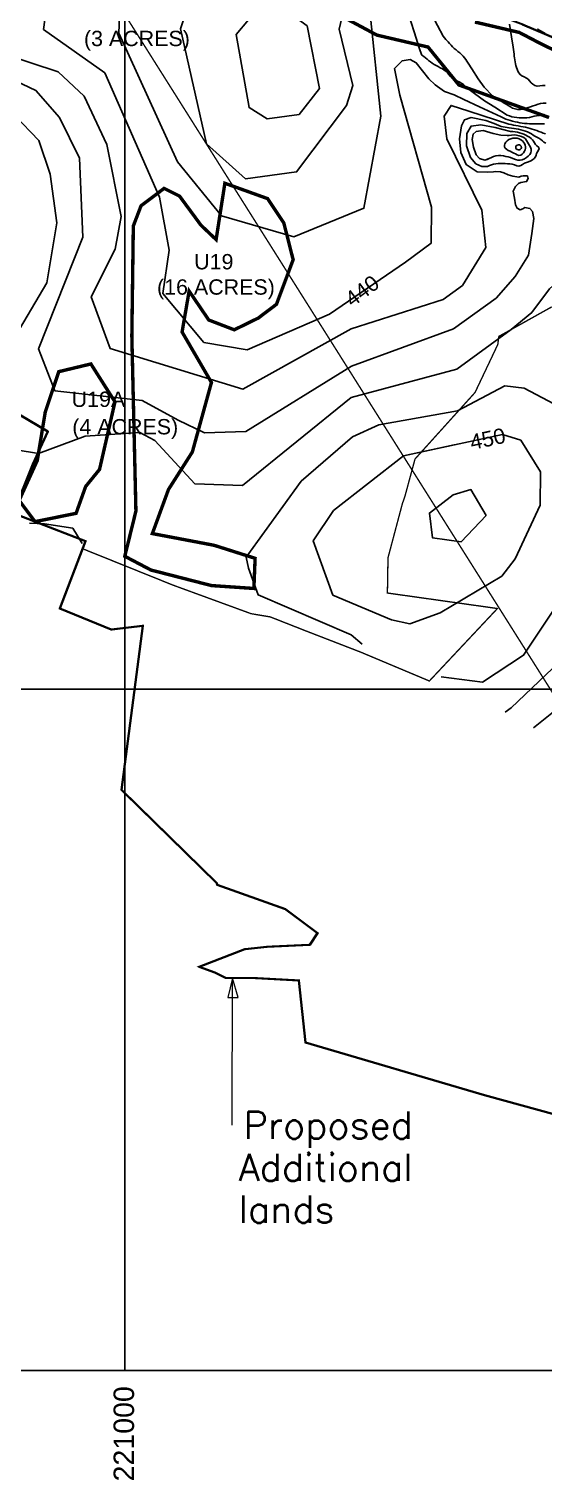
# Model space of a CAD drawing. Header units: metres. Extents: x 218545 to 227455, y 1543467 to 1556082.
# Drawn here: x 220860 to 221615, y 1546539 to 1548669 of the extents above; entities that cross this region are included whole.
import ezdxf

# ---------------------------------------------------------------- set-up
doc = ezdxf.new("R2010")
doc.units = ezdxf.units.M
doc.header["$MEASUREMENT"] = 0
for name, color, linetype in [('10 M CONTOUR', 20, 'Continuous'), ('2 M CONTOUR', 33, 'Continuous'), ('CONTEXT', 200, 'Continuous'), ('GRID', 250, 'Continuous'), ('SATGE-2', 160, 'Continuous'), ('UUL', 90, 'Continuous'), ('VILLAGE NAMES', 6, 'Continuous')]:
    doc.layers.add(name, color=color, linetype=linetype)
doc.layers.add('BO', color=7, linetype='Continuous', lineweight=30)
doc.styles.add('ROMANS', font='romans')
doc.styles.get("Standard").update_dxf_attribs({"font": 'arial.ttf'})

msp = doc.modelspace()

# ---------------------------------------------------------------- linework, layer by layer
at = {"lineweight": 5, "elevation": -1469.86579}
msp.add_lwpolyline([(221157.63969, 1547060.13632), (221158.27102, 1547276.1292), (221151.13969, 1547247.63632), (221166.63969, 1547247.63632), (221158.27102, 1547276.1292)], dxfattribs=at)
at = {"layer": '10 M CONTOUR', "elevation": -1019.86579, "flags": 128}
msp.add_lwpolyline([(221578.65273, 1548483.71365), (221575.98546, 1548484.83848), (221573.43283, 1548486.04683), (221570.89432, 1548487.31109), (221568.26942, 1548488.60362), (221565.50247, 1548489.90915), (221562.77675, 1548491.27803), (221560.35472, 1548492.78239), (221558.49894, 1548494.49437), (221557.46895, 1548496.48433), (221557.37217, 1548498.7318), (221558.09513, 1548501.08442), (221559.50698, 1548503.37946), (221561.47687, 1548505.45418), (221563.87394, 1548507.14584), (221566.57389, 1548508.30246), (221569.57434, 1548508.97808), (221572.80654, 1548509.25432), (221576.02308, 1548509.0539), (221578.96885, 1548508.29255), (221581.45133, 1548506.94566), (221583.57421, 1548505.24554), (221585.33066, 1548503.28643), (221586.69057, 1548501.13872), (221587.62382, 1548498.87278), (221588.10029, 1548496.559), (221588.09225, 1548494.26538), (221587.60184, 1548492.02988), (221586.6517, 1548489.86986), (221585.26488, 1548487.80227), (221583.46441, 1548485.84407), (221581.27334, 1548484.01222), (221578.65273, 1548483.71365)], dxfattribs=at)
at = {"layer": '10 M CONTOUR'}
for points in [[(221615.97062, 1548530.01469, -1029.86579), (221612.38598, 1548530.32132, -1029.86579), (221608.75259, 1548530.40473, -1029.86579), (221605.09962, 1548530.37724, -1029.86579), (221601.4545, 1548530.34654, -1029.86579), (221597.82378, 1548530.36412, -1029.86579), (221594.20004, 1548530.44395, -1029.86579), (221590.57585, 1548530.59947, -1029.86579), (221586.95492, 1548530.85171, -1029.86579), (221583.3569, 1548531.23252, -1029.86579), (221579.80263, 1548531.77457, -1029.86579), (221576.28763, 1548532.44543, -1029.86579), (221572.803, 1548533.2001, -1029.86579), (221569.3635, 1548534.05377, -1029.86579), (221565.98297, 1548535.02026, -1029.86579), (221562.66156, 1548536.0926, -1029.86579), (221559.38896, 1548537.2479, -1029.86579), (221552.32203, 1548540.36493, -1029.86579), (221520.47061, 1548555.31503, -1029.86579), (221497.53564, 1548565.76202, -1029.86579), (221483.45281, 1548572.99464, -1029.86579), (221469.36997, 1548577.81631, -1029.86579), (221455.68952, 1548587.45976, -1029.86579), (221446.43501, 1548596.29945, -1029.86579), (221427.92623, 1548620.00626, -1029.86579), (221419.0741, 1548624.42616, -1029.86579), (221407.00292, 1548622.81886, -1469.86579), (221395.70235, 1548611.3005, -1029.86579), (221403.78069, 1548572.29032, -1029.86579), (221450.40422, 1548407.79388, -1029.86579), (221449.52069, 1548354.77732, -1029.86579), (221411.98469, 1548327.01032, -1029.86579), (221300.50257, 1548250.86999, -1029.86579), (221179.88469, 1548198.30132, -1029.86579), (221116.23184, 1548209.21661, -1029.86579), (221055.89735, 1548281.29829, -1029.86579), (221065.14469, 1548344.49132, -1029.86579), (221050.87469, 1548422.34332, -1029.86579), (220970.74569, 1548604.90032, -1029.86579), (220880.66969, 1548668.83032, -1029.86579), (220889.46444, 1548732.90761, -1029.86579)], [(221610.44869, 1548019.22232, -1019.86579), (221581.16069, 1548065.96132, -1019.86579), (221554.45269, 1548074.06132, -1019.86579), (221409.06869, 1548042.73132, -1019.86579), (221306.37869, 1547962.45132, -1019.86579), (221276.70569, 1547917.83832, -1019.86579), (221305.57316, 1547838.27205, -1019.86579), (221391.57269, 1547802.08732, -1019.86579), (221418.67769, 1547795.98832, -1019.86579), (221463.10669, 1547812.51832, -1019.86579), (221553.64069, 1547866.25432, -1019.86579), (221572.82769, 1547891.78632, -1019.86579), (221609.70769, 1547970.45232, -1019.86579), (221610.44869, 1548019.22232, -1019.86579)], [(221483.7334, 1548058.82143, -1019.86579), (221409.06869, 1548042.73132, -1019.86579), (221306.37869, 1547962.45132, -1019.86579), (221276.70569, 1547917.83832, -1019.86579), (221305.57316, 1547838.27205, -1019.86579), (221391.57269, 1547802.08732, -1019.86579), (221418.67769, 1547795.98832, -1019.86579), (221463.10669, 1547812.51832, -1019.86579), (221499.38566, 1547834.05152, -1019.86579)]]:
    msp.add_polyline3d(points, dxfattribs=at)
at = {"layer": '2 M CONTOUR', "elevation": -1025.86579}
for points in [[(220723.62862, 1548648.27932), (220869.73569, 1548578.96032), (220904.39269, 1548539.61432), (220933.82169, 1548479.79432), (220938.77269, 1548363.65532), (220873.56169, 1548199.73332), (220897.67302, 1548138.22095), (221025.75937, 1548124.01433), (221078.64369, 1548095.18632), (221117.25984, 1548076.69145), (221177.71469, 1548078.38432), (221332.73969, 1548174.31332), (221482.45469, 1548229.46032), (221544.97895, 1548274.24913), (221573.26318, 1548306.29059), (221592.4964, 1548337.31647), (221597.42232, 1548369.27039), (221600.6318, 1548391.12285), (221598.32856, 1548401.55605), (221594.7584, 1548406.05953), (221587.12823, 1548407.38344), (221584.16472, 1548405.21311), (221580.50939, 1548404.12801), (221575.96528, 1548406.19958), (221573.49564, 1548411.52671), (221572.27632, 1548421.0757), (221570.2266, 1548431.49612), (221573.39436, 1548438.38105), (221577.77848, 1548442.39677), (221581.34432, 1548443.92278), (221589.74894, 1548445.44879), (221592.29586, 1548449.77247), (221591.0224, 1548453.84179), (221584.9099, 1548454.09615), (221581.85365, 1548453.33308), (221578.28807, 1548452.06142), (221569.62865, 1548453.33308), (221562.75202, 1548455.11345), (221556.29049, 1548458.25435), (221551.50181, 1548459.77795), (221544.66931, 1548460.20007), (221541.10348, 1548459.94571), (221531.95293, 1548459.26912), (221517.3266, 1548459.56875), (221501.10497, 1548470.45291), (221493.16729, 1548488.22742), (221491.21372, 1548508.38507), (221494.17948, 1548527.06343), (221498.71561, 1548536.12326), (221508.69565, 1548539.29271), (221530.0916, 1548535.2494), (221542.0653, 1548530.82697), (221552.72665, 1548526.40454), (221564.18491, 1548524.29234), (221567.6682, 1548523.8947), (221571.13286, 1548523.40782), (221574.57107, 1548522.82353), (221577.9755, 1548522.14547), (221581.33906, 1548521.37731), (221584.66328, 1548520.52371), (221587.9602, 1548519.59026), (221591.17473, 1548518.52204), (221594.12791, 1548517.15535), (221596.84674, 1548515.52671), (221599.46995, 1548513.78049), (221602.13706, 1548512.0618), (221604.98245, 1548510.51102), (221607.93132, 1548509.0752), (221610.63269, 1548507.44612), (221612.93693, 1548505.48692), (221615.22107, 1548503.51219), (221617.89235, 1548501.86703)], [(221641.36069, 1547676.67732), (221600.03827, 1547643.59967)]]:
    msp.add_lwpolyline(points, dxfattribs=at)
at = {"layer": '2 M CONTOUR', "flags": 128}
for points, elevation in [([(221467.4553, 1548659.10903), (221471.4447, 1548654.25099), (221474.72936, 1548650.61566), (221476.70729, 1548648.06992), (221478.87748, 1548645.60565), (221481.21219, 1548643.22169), (221483.68362, 1548640.91686), (221486.28325, 1548638.69464), (221489.0012, 1548636.53808), (221491.71393, 1548634.37956), (221494.29038, 1548632.14874), (221496.59959, 1548629.77532), (221498.59809, 1548627.24306), (221500.43625, 1548624.64567), (221502.2051, 1548622.02275), (221503.98525, 1548619.40571), (221509.2558, 1548610.95377), (221518.63272, 1548596.30764), (221527.52873, 1548583.82244), (221540.00628, 1548571.43611), (221549.60907, 1548565.36507), (221556.66283, 1548560.61009), (221559.90133, 1548558.93834), (221562.91873, 1548556.96883), (221565.95496, 1548555.05289), (221569.26757, 1548553.37562), (221572.95406, 1548552.01589), (221576.84861, 1548551.17595), (221580.76544, 1548551.06753), (221584.58549, 1548551.73641), (221588.33493, 1548552.86736), (221592.05899, 1548554.09769), (221595.77113, 1548555.19936), (221599.37812, 1548556.40751), (221602.9168, 1548557.76642), (221606.5877, 1548558.98652), (221610.42104, 1548559.90709), (221614.35229, 1548560.44558), (221618.31852, 1548560.53079)], -1033.86579), ([(221535.12018, 1548479.39246), (221528.56276, 1548476.77698), (221520.73064, 1548479.18108), (221515.92799, 1548484.45654), (221511.84585, 1548495.72693), (221510.16502, 1548507.2371), (221511.36543, 1548515.15029), (221515.68791, 1548518.74727), (221526.25353, 1548520.18597), (221540.90129, 1548516.10954), (221551.94732, 1548513.71159), (221561.0722, 1548513.23191), (221564.2187, 1548513.17573), (221567.78743, 1548513.73231), (221571.43172, 1548513.83361), (221575.11081, 1548513.48291), (221578.76335, 1548512.7327), (221582.3152, 1548511.63015), (221585.54506, 1548510.1612), (221588.13743, 1548508.27263), (221589.84927, 1548505.93726), (221591.0523, 1548503.34962), (221592.41436, 1548500.81046), (221594.13288, 1548498.41755), (221595.68623, 1548495.95857), (221596.56757, 1548493.2502), (221596.65933, 1548490.39411), (221595.96953, 1548487.5839), (221594.50629, 1548485.01323), (221592.28736, 1548482.85709), (221589.58786, 1548480.81818), (221586.62399, 1548478.87297), (221583.45516, 1548477.36363), (221580.14037, 1548476.63332), (221576.73552, 1548476.91876), (221573.28186, 1548477.95397), (221569.81634, 1548479.32471), (221566.37404, 1548480.62499), (221562.94219, 1548481.66236), (221559.45721, 1548482.47095), (221555.85308, 1548483.09584), (221552.1077, 1548483.54057), (221548.34609, 1548483.66953), (221544.72412, 1548483.31798), (221541.36912, 1548482.36288), (221538.21601, 1548480.96275), (221535.12018, 1548479.39246), (221531.93677, 1548477.92727), (221528.56276, 1548476.77698)], -1021.86579), ([(221573.89329, 1548495.70898), (221574.18992, 1548497.55031), (221576.0954, 1548498.78155), (221577.77709, 1548499.38867), (221579.28986, 1548499.32965), (221580.67766, 1548498.57086), (221581.76826, 1548497.24413), (221582.1911, 1548495.63306), (221581.71728, 1548494.02756), (221580.61197, 1548492.71978), (221579.23321, 1548491.99482), (221577.73343, 1548491.97403), (221576.06567, 1548492.62005), (221574.17482, 1548493.88898), (221573.89329, 1548495.70898)], -1017.86579)]:
    msp.add_lwpolyline(points, dxfattribs=dict(at, elevation=elevation))
at = {"layer": '2 M CONTOUR', "elevation": -1023.86579}
msp.add_lwpolyline([(221532.37507, 1548467.41146), (221523.99007, 1548467.54144), (221515.36132, 1548471.27921), (221507.2606, 1548480.83932), (221501.73746, 1548497.75334), (221502.10568, 1548516.13808), (221508.36528, 1548526.80125), (221522.72534, 1548528.63978), (221543.71322, 1548524.96283), (221566.14338, 1548518.88792), (221569.56066, 1548518.72968), (221572.9668, 1548518.38868), (221576.31565, 1548517.84498), (221579.55955, 1548517.07966), (221582.6601, 1548516.08108), (221585.63285, 1548514.87978), (221588.51282, 1548513.52158), (221591.33506, 1548512.05232), (221594.10492, 1548510.50309), (221596.60821, 1548508.79611), (221598.5442, 1548506.80965), (221599.94627, 1548504.56046), (221601.22111, 1548502.21999), (221602.79503, 1548499.96783), (221605.04958, 1548497.97134), (221607.31552, 1548496.11111), (221608.08173, 1548494.02438), (221607.37687, 1548491.67099), (221605.92387, 1548489.15757), (221604.44854, 1548486.59135), (221603.63502, 1548484.07924), (221602.70319, 1548481.71045), (221600.96712, 1548479.53138), (221598.60827, 1548477.57796), (221595.81049, 1548475.88609), (221592.75762, 1548474.49167), (221589.63331, 1548473.39543), (221586.61937, 1548472.26422), (221583.87639, 1548470.64011), (221581.26608, 1548468.94664), (221578.43365, 1548468.24152), (221575.26847, 1548468.7399), (221571.89694, 1548469.84156), (221568.45485, 1548470.91415), (221565.05642, 1548471.44915), (221561.6885, 1548471.67052), (221558.30185, 1548471.96036), (221554.90173, 1548472.13733), (221551.50009, 1548472.04314), (221548.09256, 1548471.82888), (221544.67465, 1548471.66707), (221541.39562, 1548471.19158), (221538.32556, 1548470.1409), (221535.35532, 1548468.78887)], close=True, dxfattribs=at)
at = {"layer": '2 M CONTOUR'}
for points in [[(221467.4553, 1548659.10903, -1469.86579), (221442.24715, 1548705.97866, -1033.86579), (221396.20769, 1548748.83632, -1033.86579), (221331.68469, 1548742.16132, -1033.86579), (221314.85669, 1548669.19732, -1033.86579), (221334.99569, 1548586.46432, -1033.86579), (221325.64969, 1548557.18632, -1033.86579), (221252.34269, 1548459.51532, -1033.86579), (221177.16669, 1548449.53132, -1033.86579), (221119.98369, 1548500.80732, -1033.86579), (221082.03469, 1548669.91432, -1033.86579), (221097.32969, 1548717.61632, -1033.86579), (221119.15969, 1548742.09532, -1033.86579), (221322.07869, 1548848.54732, -1033.86579), (221350.71169, 1548883.28132, -1033.86579), (221348.00569, 1548909.16032, -1033.86579), (221337.98428, 1548974.67038, -1033.86579), (221307.86369, 1549044.38032, -1033.86579), (221132.26069, 1549218.54232, -1033.86579), (220785.05069, 1549413.85532, -1033.86579), (220715.75969, 1549417.39743, -1033.86579), (220635.27122, 1549360.84094, -1033.86579), (220561.26469, 1549356.58032, -1033.86579), (220550.72913, 1549366.52993, -1033.86579)], [(221656.17995, 1548317.21852, -1469.86579), (221623.19447, 1548288.15381, -1023.86579), (221597.42877, 1548253.3258, -1023.86579), (221567.19469, 1548228.04632, -1023.86579), (221487.21469, 1548170.05732, -1023.86579), (221332.30269, 1548128.48132, -1023.86579), (221172.95919, 1547999.24666, -1023.86579), (221103.1287, 1548001.6767, -1023.86579), (221044.18469, 1548065.35232, -1023.86579), (221022.25469, 1548077.10832, -1023.86579), (220941.91869, 1548071.87532, -1023.86579), (220873.60969, 1548046.14232, -1023.86579), (220804.48912, 1548057.34359, -1023.86579), (220778.82369, 1548094.11932, -1023.86579), (220782.26469, 1548122.33432, -1023.86579), (220885.52269, 1548296.95532, -1023.86579), (220900.44469, 1548384.76132, -1023.86579), (220890.63869, 1548456.40932, -1023.86579), (220873.96369, 1548505.81732, -1023.86579), (220838.17569, 1548542.71132, -1023.86579), (220659.44899, 1548643.58032, -1023.86579), (220650.37155, 1548707.6797, -1023.86579)], [(221359.5262, 1548696.16671, -1031.86579), (221375.9787, 1548541.24096, -1031.86579), (221351.06324, 1548406.17429, -1031.86579), (221248.23169, 1548364.22032, -1031.86579), (221142.09769, 1548395.10532, -1031.86579), (221077.52469, 1548474.58132, -1031.86579), (220991.16269, 1548663.32932, -1031.86579), (220992.92369, 1548700.31032, -1031.86579)], [(221285.71569, 1548581.90832, -1035.86579), (221255.88669, 1548543.67732, -1035.86579), (221209.24369, 1548537.70932, -1035.86579), (221182.60869, 1548554.17632, -1035.86579), (221163.50169, 1548661.15232, -1035.86579), (221181.63869, 1548683.03532, -1035.86579), (221250.12169, 1548686.73132, -1035.86579), (221267.54269, 1548673.95132, -1035.86579), (221285.71569, 1548581.90832, -1035.86579)], [(221615.40551, 1548544.11517, -1469.86579), (221611.83183, 1548543.24202, -1469.86579), (221608.20224, 1548542.64807, -1469.86579), (221604.57386, 1548542.11146, -1469.86579), (221600.99905, 1548541.39, -1469.86579), (221597.45855, 1548540.53347, -1469.86579), (221593.90052, 1548539.72421, -1469.86579), (221590.27436, 1548539.14176, -1469.86579), (221586.57135, 1548538.861, -1469.86579), (221582.83122, 1548538.83566, -1469.86579), (221579.09638, 1548539.01288, -1469.86579), (221575.3998, 1548539.36479, -1469.86579), (221571.75514, 1548539.91473, -1469.86579), (221568.17373, 1548540.69237, -1469.86579), (221564.69427, 1548541.7361, -1469.86579), (221561.48123, 1548543.12456, -1469.86579), (221543.26569, 1548554.48759, -1469.86579), (221527.82216, 1548564.04705, -1469.86579), (221513.35839, 1548574.75815, -1469.86579), (221501.80771, 1548583.45103, -1469.86579), (221499.60344, 1548585.66341, -1469.86579), (221497.25735, 1548587.77155, -1469.86579), (221494.57424, 1548589.63746, -1469.86579), (221491.61718, 1548591.30188, -1469.86579), (221488.61523, 1548592.9218, -1469.86579), (221485.68369, 1548594.59486, -1469.86579), (221482.85217, 1548596.37178, -1469.86579), (221480.16435, 1548598.27972, -1469.86579), (221477.67777, 1548600.32651, -1469.86579), (221475.45038, 1548602.51934, -1469.86579), (221473.52995, 1548604.86037, -1469.86579), (221471.5436, 1548607.14356, -1469.86579), (221469.05256, 1548609.13951, -1469.86579), (221466.19281, 1548610.9146, -1469.86579), (221463.13535, 1548612.55316, -1469.86579), (221460.051, 1548614.13949, -1469.86579), (221457.04768, 1548615.7434, -1469.86579), (221454.09233, 1548617.3999, -1469.86579), (221451.22857, 1548619.14726, -1469.86579), (221448.53804, 1548621.02706, -1469.86579), (221446.06339, 1548623.05689, -1469.86579), (221443.70106, 1548625.16426, -1469.86579), (221441.31328, 1548627.25569, -1469.86579), (221438.77308, 1548629.24461, -1469.86579), (221436.09294, 1548631.13468, -1469.86579), (221433.5628, 1548637.27459, -1469.86579), (221430.5973, 1548645.97397, -1469.86579), (221428.00227, 1548654.67335, -1469.86579), (221416.97992, 1548689.93694, -1031.86579)], [(221616.88092, 1548586.71319, -1469.86579), (221612.95093, 1548586.4262, -1469.86579), (221609.02766, 1548585.89078, -1469.86579), (221605.27417, 1548585.72225, -1469.86579), (221601.85019, 1548586.50371, -1469.86579), (221598.85329, 1548588.27256, -1469.86579), (221596.33242, 1548590.63974, -1469.86579), (221594.31427, 1548593.20542, -1469.86579), (221592.34214, 1548595.58297, -1469.86579), (221589.6134, 1548597.46363, -1469.86579), (221586.29055, 1548599.00247, -1469.86579), (221582.9659, 1548600.55648, -1469.86579), (221580.23359, 1548602.48348, -1469.86579), (221578.41713, 1548604.95763, -1469.86579), (221576.95163, 1548607.56732, -1469.86579), (221575.74011, 1548610.24399, -1469.86579), (221574.7594, 1548612.97099, -1469.86579), (221573.98635, 1548615.73165, -1469.86579), (221573.39352, 1548618.51085, -1469.86579), (221572.93139, 1548621.30135, -1469.86579), (221572.54326, 1548624.09846, -1469.86579), (221572.17247, 1548626.89749, -1469.86579), (221571.76602, 1548629.69405, -1469.86579), (221571.32437, 1548632.48775, -1469.86579), (221570.1502, 1548642.61039, -1469.86579), (221567.67533, 1548657.71381, -1469.86579), (221564.65024, 1548676.38711, -1469.86579)], [(221617.24277, 1548662.62215, -1037.86579), (221614.59472, 1548664.4199, -1037.86579), (221611.42409, 1548666.07067, -1037.86579), (221608.3438, 1548667.83091, -1037.86579), (221605.73208, 1548669.80007, -1037.86579)], [(221617.42578, 1548515.43643, -1469.86579), (221614.1926, 1548516.55768, -1469.86579), (221611.04141, 1548517.81399, -1469.86579), (221607.88501, 1548519.06551, -1469.86579), (221604.63737, 1548520.17442, -1469.86579), (221601.36629, 1548521.25678, -1469.86579), (221598.13401, 1548522.40756, -1469.86579), (221594.88889, 1548523.52672, -1469.86579), (221591.57828, 1548524.51252, -1469.86579), (221588.16953, 1548525.30181, -1469.86579), (221584.6903, 1548525.94806, -1469.86579), (221581.17964, 1548526.52663, -1469.86579), (221577.67453, 1548527.1092, -1469.86579), (221574.18683, 1548527.72174, -1469.86579), (221570.71147, 1548528.35946, -1469.86579), (221567.24309, 1548529.01705, -1469.86579), (221563.77935, 1548529.69345, -1469.86579), (221505.25592, 1548548.8185, -1469.86579), (221505.25592, 1548548.8185, -1469.86579), (221478.89299, 1548557.12117, -1469.86579), (221468.68363, 1548541.48267, -1027.86579), (221472.64162, 1548508.03569, -1027.86579), (221524.11398, 1548403.23367, -1027.86579), (221530.11269, 1548348.80132, -1027.86579), (221495.61869, 1548292.93832, -1027.86579), (221467.21769, 1548272.19232, -1027.86579), (221332.13469, 1548229.31732, -1027.86579), (221173.45469, 1548140.56032, -1027.86579), (220978.54602, 1548200.25458, -1027.86579), (220950.61469, 1548276.04932, -1027.86579), (220985.92169, 1548346.21532, -1027.86579), (220994.60369, 1548393.92732, -1027.86579), (220973.85469, 1548499.83732, -1027.86579), (220940.54669, 1548570.80232, -1027.86579), (220902.42469, 1548606.63332, -1027.86579), (220781.57969, 1548646.03832, -1027.86579)], [(221558.26227, 1547666.67814, -1023.86579), (221567.18169, 1547672.56532, -1023.86579), (221719.84569, 1547817.95132, -1023.86579), (221750.71169, 1547892.35632, -1023.86579), (221804.35169, 1547970.06632, -1023.86579), (221817.18769, 1548040.63632, -1023.86579), (221808.57069, 1548118.26832, -1023.86579), (221835.29557, 1548174.27492, -1023.86579), (221866.33015, 1548199.24699, -1469.86579), (221933.07323, 1548210.59186, -1469.86579)], [(221708.01169, 1548046.88432, -1021.86579), (221682.46369, 1548091.22432, -1021.86579), (221586.40069, 1548141.88332, -1021.86579), (221557.64969, 1548145.69532, -1021.86579), (221488.21669, 1548108.73532, -1021.86579), (221372.90269, 1548088.38532, -1021.86579), (221334.20469, 1548070.46232, -1021.86579), (221259.13469, 1548005.67232, -1021.86579), (221178.46669, 1547894.03132, -1021.86579), (221181.48169, 1547877.80132, -1021.86579), (221196.02669, 1547838.61232, -1021.86579), (221332.50369, 1547779.95132, -1021.86579), (221348.63158, 1547766.08622, -1021.86579)], [(221464.22485, 1547718.15949, -1021.86579), (221525.04069, 1547710.65832, -1021.86579), (221585.40969, 1547750.04032, -1021.86579), (221631.06069, 1547819.02332, -1021.86579), (221708.01169, 1548046.88432, -1021.86579)], [(221530.6628, 1547954.93705, -1017.86579), (221508.02369, 1547993.24732, -1017.86579), (221482.22569, 1547985.75732, -1017.86579), (221447.28869, 1547958.77632, -1017.86579), (221451.85106, 1547922.36012, -1017.86579), (221493.63835, 1547916.4609, -1017.86579), (221530.6628, 1547954.93705, -1017.86579)], [(220937.34855, 1547914.18126, -1021.86579), (220923.77068, 1547936.59765, -1021.86579), (220882.24369, 1547943.16332, -1021.86579), (220860.30927, 1547943.92084, -1021.86579)]]:
    msp.add_polyline3d(points, dxfattribs=at)
at = {"layer": 'BO', "ltscale": 100, "const_width": 3, "elevation": -1469.86579}
for points in [[(221947.64189, 1548557.0751), (221884.95119, 1548575.58633), (221751.97258, 1548617.78219), (221638.90752, 1548652.41318), (221583.89635, 1548676.19679), (221561.53596, 1548684.62625), (221430.11363, 1548754.71673), (221398.46009, 1548815.40109), (221376.5029, 1548893.15443), (221360.3383, 1548975.20005), (221362.31592, 1549054.80866), (221377.79497, 1549150.07167), (221391.32382, 1549234.06453), (221410.86755, 1549331.8484), (221439.26479, 1549409.54107), (221464.16363, 1549465.30336), (221494.5513, 1549509.23748), (221726.0224, 1549752.77949), (221806.1, 1549830.18255)], [(220707.6303, 1548184.63599), (220886.95665, 1548078.39504), (220865.22901, 1548030.34553), (220836.44522, 1547958.49272), (220942.63156, 1547917.50147), (220904.80091, 1547818.49311), (220980.14324, 1547787.67051), (221026.63092, 1547793.27458), (220995.21846, 1547552.31932), (221134.9912, 1547415.52318), (221135.5842, 1547412.94165), (221235.79714, 1547377.08289), (221283.17048, 1547342.00446), (221271.56334, 1547324.89486), (221209.25392, 1547322.03791), (221176.04912, 1547318.36232), (221109.40262, 1547292.69877), (221132.40625, 1547284.06448), (221147.84051, 1547276.15969), (221191.98534, 1547276.03066), (221255.77722, 1547272.59216), (221265.22302, 1547181.42183), (221528.2178, 1547104.12603), (221733.19098, 1547047.85418)]]:
    msp.add_lwpolyline(points, dxfattribs=at)
at = {"layer": 'GRID', "linetype": 'Continuous'}
for p, q in [((221000.13969, 1555700.13632, -1469.86579), (221000.13969, 1546700.13632, -1469.86579)), ((219000.13969, 1547700.13632, -1469.86579), (225806.52194, 1547700.13632, -1469.86579)), ((219000.13969, 1546700.13632, -1469.86579), (224108.43253, 1546700.13632, -1469.86579))]:
    msp.add_line(p, q, dxfattribs=at)
at = {"layer": 'SATGE-2', "color": 0, "const_width": 2}
for points, elevation in [([(220946.15161, 1548776.25628), (221939.1694, 1547201.31268)], -1469.86579), ([(220938.28701, 1547906.36041), (221070.74379, 1547852.9983), (221185.40178, 1547811.04932), (221213.69018, 1547806.26768), (221265.96572, 1547785.68866), (221346.45598, 1547754.51616), (221447.13557, 1547712.20074), (221546.98659, 1547818.6152), (221385.53662, 1547841.35619), (221386.39515, 1547893.07038), (221407.50824, 1547972.62723), (221411.31286, 1547983.56727), (221426.03877, 1548038.07041), (221514.14317, 1548135.77071), (221547.51688, 1548206.20069), (221549.12365, 1548218.11651), (221626.79933, 1548261.5107)], 1499.22418)]:
    msp.add_lwpolyline(points, dxfattribs=dict(at, elevation=elevation))
at = {"layer": 'SATGE-2', "lineweight": 40, "elevation": -1469.86579}
for points in [[(221638.90752, 1548652.41318), (221583.89635, 1548676.19679)], [(220707.6303, 1548184.63599), (220886.95665, 1548078.39504), (220865.22901, 1548030.34553), (220836.44522, 1547958.49272), (220942.63156, 1547917.50147), (220904.80091, 1547818.49311), (220980.14324, 1547787.67051), (221026.63092, 1547793.27458), (220995.21846, 1547552.31932), (221134.9912, 1547415.52318), (221135.5842, 1547412.94165), (221235.79714, 1547377.08289), (221283.17048, 1547342.00446), (221271.56334, 1547324.89486), (221209.25392, 1547322.03791), (221176.04912, 1547318.36232), (221109.40262, 1547292.69877), (221132.40625, 1547284.06448), (221147.84051, 1547276.15969), (221191.98534, 1547276.03066), (221255.77722, 1547272.59216), (221265.22302, 1547181.42183), (221528.2178, 1547104.12603), (221733.19098, 1547047.85418)]]:
    msp.add_lwpolyline(points, dxfattribs=at)
at = {"layer": 'UUL', "const_width": 5, "elevation": -1469.86579}
for points in [[(221300.57826, 1548697.72186), (221370.2454, 1548660.43237), (221445.19535, 1548642.94256), (221490.42648, 1548587.25736), (221622.76301, 1548539.5094)], [(221650.1864, 1548628.77649), (221612.04536, 1548647.12608), (221579.00608, 1548664.39875), (221513.94409, 1548679.63932)], [(221084.20735, 1548224.58787), (221127.2933, 1548150.50263), (221099.25931, 1548048.43462), (221064.25705, 1547993.41373), (221040.57872, 1547928.62072), (221131.19976, 1547911.43853), (221191.3708, 1547892.33067), (221189.58061, 1547848.06141), (221127.2933, 1547852.30407), (221038.5657, 1547875.10827), (221000.13969, 1547895.29938), (221016.43689, 1547961.67685), (221010.45991, 1548218.72383), (221012.63447, 1548380.20529), (221023.9643, 1548409.89401), (221057.83841, 1548435.42435), (221080.44033, 1548424.12956), (221111.83189, 1548381.46024), (221134.13866, 1548360.23521), (221146.99047, 1548442.95421), (221209.7737, 1548420.36463), (221233.51208, 1548384.70514), (221247.19973, 1548330.72531), (221222.71115, 1548265.23496), (221196.06966, 1548245.0824), (221160.78621, 1548227.80929), (221123.33773, 1548242.20293), (221094.53726, 1548284.66491), (221084.20735, 1548224.58787)], [(220883.36798, 1548107.04929), (220903.26798, 1548166.3612), (220950.37727, 1548177.68097), (220985.7153, 1548121.99181), (220963.06427, 1548022.8356), (220942.68137, 1547997.74943), (220928.63592, 1547958.35765), (220868.38479, 1547946.13553), (220845.0847, 1547977.31288), (220871.73367, 1548036.05586), (220883.36798, 1548107.04929)]]:
    msp.add_lwpolyline(points, dxfattribs=at)

# ---------------------------------------------------------------- texts
at = {"layer": 'CONTEXT', "linetype": 'Continuous'}
for s, rotation, p in [('440', 36.83635963, (221334.08608, 1548260.28962, -1029.86579)), ('450', 12.1611646, (221509.41548, 1548051.2617, -1019.86579))]:
    msp.add_text(s, height=22.5, rotation=rotation, dxfattribs=at).set_placement(p)
at = {"layer": 'CONTEXT', "linetype": 'Continuous', "lineweight": 5}
msp.add_text('450', height=22.5, rotation=12.1611646, dxfattribs=at).set_placement((221509.41548, 1548051.2617, -1019.86579))
at = {"layer": 'GRID', "linetype": 'Continuous'}
msp.add_text('221000', height=30, rotation=90, dxfattribs=at).set_placement((221013.68295, 1546537.05709, -1469.86579))
at = {"layer": 'UUL'}
for s, p in [('(3 ACRES)', (220940.19786, 1548644.3045, -3419.53443)), ('U19', (221101.91209, 1548316.55177, -3419.53443)), ('(16 ACRES)', (221047.40802, 1548279.39093, -3419.53443)), ('U19A', (220922.11084, 1548114.57125, -3419.53443)), ('(4 ACRES)', (220923.05655, 1548074.2881, -1469.86579))]:
    msp.add_text(s, height=22.5, dxfattribs=at).set_placement(p)
at = {"layer": 'VILLAGE NAMES', "lineweight": -2, "style": 'ROMANS'}
for s, p in [('Proposed ', (221174.13969, 1547040.13632)), ('Additional', (221167.13969, 1546978.13632)), ('lands', (221167.13969, 1546916.63632))]:
    msp.add_text(s, height=40, dxfattribs=at).set_placement(p)

doc.saveas('drawing.dxf')
